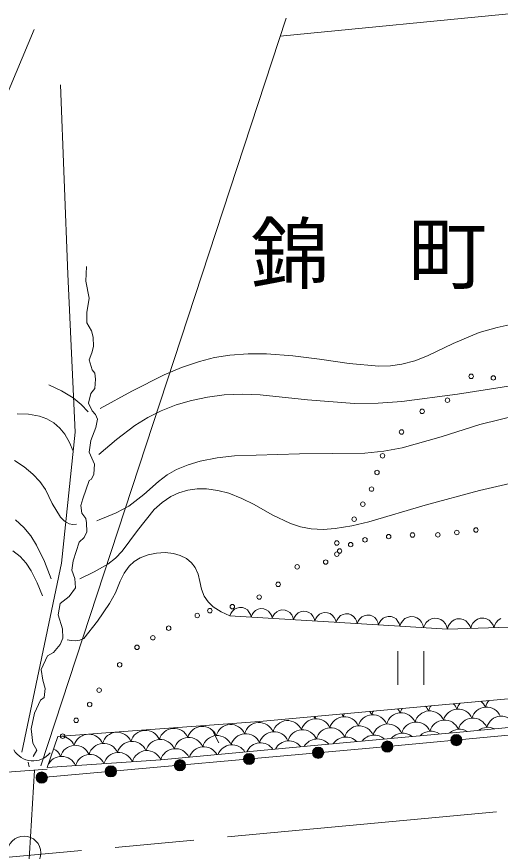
# Model space of a CAD drawing. Units: millimetres, scale not verified. Extents: x 40000 to 680000, y 20000 to 380000.
# Drawn here: x 139224 to 160686, y 283115 to 320190 of the extents above; entities that cross this region are included whole.
import ezdxf
from ezdxf.enums import TextEntityAlignment as Align

# ---------------------------------------------------------------- set-up
doc = ezdxf.new("R2010")
doc.units = ezdxf.units.MM
doc.header["$LTSCALE"] = 1000
doc.linetypes.add('CHAIN', pattern=[18.5, 12, -1.5, 3.5, -1.5])
doc.layers.add('S-BGD', color=7, linetype='Continuous', lineweight=13)
doc.styles.add('ＭＳ ゴシック', font='')
doc.styles.get('ＭＳ ゴシック').set_extended_font_data('MS Gothic')

msp = doc.modelspace()

# ---------------------------------------------------------------- linework, layer by layer
at = {"layer": 'S-BGD'}
for p, q in [((150919, 319325), (233505, 327410)), ((140300, 286913), (151179, 320118)), ((140003, 319621), (128097, 291403)), ((141165, 317158), (141490, 308756)), ((142315, 309095), (142289, 308437)), ((141490, 308756), (141812, 301728)), ((142289, 308437), (142442, 307683)), ((142442, 307683), (142334, 307052)), ((142334, 307052), (142335, 306586)), ((142335, 306586), (142541, 306230)), ((159755, 306157), (160543, 306386)), ((160543, 306386), (161345, 306556)), ((142541, 306230), (142624, 305956)), ((142624, 305956), (142639, 305544)), ((158588, 305670), (159755, 306157)), ((142639, 305544), (142557, 305256)), ((157451, 305131), (158588, 305670)), ((142557, 305256), (142435, 304941)), ((148008, 305043), (148689, 305149)), ((148689, 305149), (149497, 305208)), ((149497, 305208), (150314, 305206)), ((150314, 305206), (151481, 305125)), ((156886, 304908), (157451, 305131)), ((142435, 304941), (142573, 304502)), ((146543, 304606), (147336, 304877)), ((147336, 304877), (148008, 305043)), ((151481, 305125), (152656, 304983)), ((152656, 304983), (153975, 304789)), ((153975, 304789), (155292, 304658)), ((156322, 304750), (156886, 304908)), ((142573, 304502), (142696, 304352)), ((145774, 304279), (146543, 304606)), ((155292, 304658), (155812, 304674)), ((155812, 304674), (156322, 304750)), ((142696, 304352), (142725, 304089)), ((142725, 304089), (142698, 303678)), ((144329, 303555), (145774, 304279)), ((140654, 303838), (141212, 303576)), ((142698, 303678), (142520, 303444)), ((158785, 303422), (161244, 303812)), ((141212, 303576), (141732, 303263)), ((142520, 303444), (142412, 303019)), ((142925, 302785), (144329, 303555)), ((146978, 303144), (147692, 303294)), ((147692, 303294), (148424, 303385)), ((148424, 303385), (149226, 303416)), ((149226, 303416), (150035, 303387)), ((150035, 303387), (152123, 303166)), ((156323, 303093), (158785, 303422)), ((141732, 303263), (142079, 302968)), ((142079, 302968), (142396, 302633)), ((142412, 303019), (142577, 302676)), ((145642, 302682), (146299, 302941)), ((146299, 302941), (146978, 303144)), ((152123, 303166), (154215, 303006)), ((154215, 303006), (155266, 303019)), ((155266, 303019), (156323, 303093)), ((139238, 302550), (139741, 302527)), ((142577, 302676), (142714, 302512)), ((145040, 302381), (145642, 302682)), ((161629, 302532), (159772, 302070)), ((139741, 302527), (140240, 302443)), ((140240, 302443), (140558, 302324)), ((140558, 302324), (140864, 302143)), ((142714, 302512), (142811, 302307)), ((142811, 302307), (142729, 301939)), ((144471, 302029), (145040, 302381)), ((140864, 302143), (141136, 301911)), ((141136, 301911), (141362, 301640)), ((142729, 301939), (142511, 301363)), ((143650, 301408), (144471, 302029)), ((159772, 302070), (158063, 301526)), ((141812, 301728), (141214, 295921)), ((141362, 301640), (141569, 301277)), ((158063, 301526), (156334, 301039)), ((141569, 301277), (141736, 300893)), ((142511, 301363), (142444, 300841)), ((142871, 300744), (143650, 301408)), ((142444, 300841), (142678, 300307)), ((151778, 300772), (148887, 300676)), ((154670, 300807), (151778, 300772)), ((155512, 300894), (154670, 300807)), ((156334, 301039), (155512, 300894)), ((139124, 300479), (139555, 300196)), ((142678, 300307), (142652, 299868)), ((147368, 300448), (146826, 300289)), ((148121, 300592), (147368, 300448)), ((148887, 300676), (148121, 300592)), ((139555, 300196), (139946, 299868)), ((146313, 300074), (145902, 299841)), ((146826, 300289), (146313, 300074)), ((139946, 299868), (140245, 299543)), ((142433, 299580), (142161, 298773)), ((142543, 299649), (142433, 299580)), ((142652, 299868), (142543, 299649)), ((145902, 299841), (145513, 299549)), ((140245, 299543), (140494, 299185)), ((145513, 299549), (144872, 298972)), ((146816, 299164), (147226, 299221)), ((147226, 299221), (147649, 299219)), ((147649, 299219), (148149, 299149)), ((159767, 299145), (161308, 299493)), ((140494, 299185), (140798, 298568)), ((144872, 298972), (144197, 298446)), ((145682, 298611), (146062, 298870)), ((146062, 298870), (146425, 299045)), ((146425, 299045), (146816, 299164)), ((148149, 299149), (148645, 299018)), ((148645, 299018), (149221, 298793)), ((157349, 298494), (159767, 299145)), ((140798, 298568), (141167, 297962)), ((142161, 298773), (142066, 298471)), ((142066, 298471), (142108, 298129)), ((145330, 298298), (145682, 298611)), ((149221, 298793), (149765, 298516)), ((149765, 298516), (150566, 298062)), ((154847, 297756), (157349, 298494)), ((142108, 298129), (142286, 297896)), ((143635, 298146), (143031, 297894)), ((144197, 298446), (143635, 298146)), ((144580, 297369), (145330, 298298)), ((139543, 297497), (139174, 297839)), ((141167, 297962), (141344, 297787)), ((141344, 297787), (141549, 297668)), ((142286, 297896), (142328, 297704)), ((142909, 297847), (142776, 297796)), ((143031, 297894), (142909, 297847)), ((150566, 298062), (151370, 297675)), ((154097, 297571), (154847, 297756)), ((139848, 297126), (139543, 297497)), ((141549, 297668), (141709, 297637)), ((141709, 297637), (141878, 297643)), ((142328, 297704), (142329, 297306)), ((143908, 296441), (144580, 297369)), ((151370, 297675), (151824, 297530)), ((151824, 297530), (152296, 297444)), ((152296, 297444), (152819, 297417)), ((152819, 297417), (153363, 297451)), ((153363, 297451), (154097, 297571)), ((140105, 296718), (139848, 297126)), ((142220, 297059), (142001, 296853)), ((142329, 297306), (142220, 297059)), ((140454, 295985), (140105, 296718)), ((142001, 296853), (141728, 296018)), ((139054, 296463), (139381, 296206)), ((143612, 296135), (143908, 296441)), ((145053, 296284), (144701, 296150)), ((145435, 296362), (145053, 296284)), ((145811, 296385), (145435, 296362)), ((146181, 296347), (145811, 296385)), ((146482, 296261), (146181, 296347)), ((146755, 296119), (146482, 296261)), ((139381, 296206), (139644, 295914)), ((141214, 295921), (139452, 287520)), ((139644, 295914), (139871, 295572)), ((140750, 295221), (140454, 295985)), ((141728, 296018), (141675, 295607)), ((142667, 295523), (143273, 295871)), ((143273, 295871), (143612, 296135)), ((144439, 295992), (144211, 295783)), ((144701, 296150), (144439, 295992)), ((146979, 295935), (146755, 296119)), ((147151, 295718), (146979, 295935)), ((139871, 295572), (140137, 295039)), ((141675, 295607), (141799, 295237)), ((142026, 295224), (142667, 295523)), ((144211, 295783), (143993, 295469)), ((147278, 295419), (147151, 295718)), ((141799, 295237), (141827, 294825)), ((143822, 295118), (143606, 294603)), ((143993, 295469), (143822, 295118)), ((147347, 295098), (147278, 295419)), ((140137, 295039), (140374, 294464)), ((141827, 294825), (141554, 294441)), ((147418, 294765), (147347, 295098)), ((147547, 294449), (147418, 294765)), ((141554, 294441), (141151, 294127)), ((143606, 294603), (143338, 294122)), ((147723, 294190), (147547, 294449)), ((141151, 294127), (141070, 293620)), ((143338, 294122), (142804, 293340)), ((147943, 293971), (147723, 294190)), ((148297, 293749), (147943, 293971)), ((148683, 293579), (148297, 293749)), ((148727, 293685), (148683, 293579)), ((148787, 293774), (148727, 293685)), ((148885, 293872), (148787, 293774)), ((148992, 293922), (148885, 293872)), ((149105, 293951), (148992, 293922)), ((149251, 293942), (149105, 293951)), ((149360, 293900), (149251, 293942)), ((149460, 293837), (149360, 293900)), ((149546, 293728), (149460, 293837)), ((149597, 293633), (149546, 293728)), ((149625, 293522), (149597, 293633)), ((149729, 293717), (149670, 293628)), ((149828, 293815), (149729, 293717)), ((149935, 293865), (149828, 293815)), ((150048, 293894), (149935, 293865)), ((150194, 293885), (150048, 293894)), ((150302, 293843), (150194, 293885)), ((150403, 293780), (150302, 293843)), ((150488, 293671), (150403, 293780)), ((150539, 293576), (150488, 293671)), ((150672, 293660), (150612, 293571)), ((150770, 293758), (150672, 293660)), ((150877, 293808), (150770, 293758)), ((150990, 293837), (150877, 293808)), ((151136, 293828), (150990, 293837)), ((151245, 293786), (151136, 293828)), ((151345, 293723), (151245, 293786)), ((151431, 293614), (151345, 293723)), ((151713, 293701), (151614, 293603)), ((151820, 293751), (151713, 293701)), ((151933, 293780), (151820, 293751)), ((152079, 293771), (151933, 293780)), ((152187, 293729), (152079, 293771)), ((152288, 293666), (152187, 293729)), ((152373, 293557), (152288, 293666)), ((152655, 293644), (152557, 293546)), ((152762, 293694), (152655, 293644)), ((152875, 293723), (152762, 293694)), ((153021, 293714), (152875, 293723)), ((153130, 293672), (153021, 293714)), ((153230, 293609), (153130, 293672)), ((153705, 293637), (153598, 293587)), ((153818, 293665), (153705, 293637)), ((153964, 293657), (153818, 293665)), ((154072, 293615), (153964, 293657)), ((141070, 293620), (141250, 292990)), ((142804, 293340), (142197, 292562)), ((156223, 293122), (148683, 293579)), ((149670, 293628), (149625, 293522)), ((150568, 293465), (150539, 293576)), ((150612, 293571), (150568, 293465)), ((151482, 293518), (151431, 293614)), ((151510, 293408), (151482, 293518)), ((151555, 293514), (151510, 293408)), ((151614, 293603), (151555, 293514)), ((152424, 293461), (152373, 293557)), ((152453, 293351), (152424, 293461)), ((152497, 293457), (152453, 293351)), ((152557, 293546), (152497, 293457)), ((153316, 293500), (153230, 293609)), ((153367, 293404), (153316, 293500)), ((153395, 293294), (153367, 293404)), ((153440, 293400), (153395, 293294)), ((153499, 293488), (153440, 293400)), ((153598, 293587), (153499, 293488)), ((154173, 293552), (154072, 293615)), ((154258, 293442), (154173, 293552)), ((154309, 293347), (154258, 293442)), ((154338, 293237), (154309, 293347)), ((154382, 293343), (154338, 293237)), ((154442, 293431), (154382, 293343)), ((154540, 293529), (154442, 293431)), ((154647, 293580), (154540, 293529)), ((154760, 293608), (154647, 293580)), ((154906, 293599), (154760, 293608)), ((155015, 293557), (154906, 293599)), ((155115, 293495), (155015, 293557)), ((155201, 293385), (155115, 293495)), ((155252, 293290), (155201, 293385)), ((155280, 293179), (155252, 293290)), ((155325, 293286), (155280, 293179)), ((155384, 293374), (155325, 293286)), ((155483, 293472), (155384, 293374)), ((155590, 293523), (155483, 293472)), ((155703, 293551), (155590, 293523)), ((155849, 293542), (155703, 293551)), ((155957, 293500), (155849, 293542)), ((156058, 293437), (155957, 293500)), ((156143, 293328), (156058, 293437)), ((156194, 293233), (156143, 293328)), ((156340, 293340), (156273, 293241)), ((156451, 293450), (156340, 293340)), ((156571, 293506), (156451, 293450)), ((156698, 293538), (156571, 293506)), ((156861, 293528), (156698, 293538)), ((156983, 293480), (156861, 293528)), ((157095, 293410), (156983, 293480)), ((157191, 293287), (157095, 293410)), ((157248, 293180), (157191, 293287)), ((157397, 293274), (157330, 293174)), ((157508, 293384), (157397, 293274)), ((157628, 293440), (157508, 293384)), ((157755, 293471), (157628, 293440)), ((157919, 293461), (157755, 293471)), ((158040, 293414), (157919, 293461)), ((158153, 293343), (158040, 293414)), ((158248, 293220), (158153, 293343)), ((158529, 293328), (158432, 293212)), ((158641, 293394), (158529, 293328)), ((158762, 293436), (158641, 293394)), ((158922, 293441), (158762, 293436)), ((159045, 293405), (158922, 293441)), ((159160, 293347), (159045, 293405)), ((159265, 293236), (159160, 293347)), ((159564, 293358), (159466, 293242)), ((159676, 293424), (159564, 293358)), ((159796, 293466), (159676, 293424)), ((159957, 293471), (159796, 293466)), ((160079, 293435), (159957, 293471)), ((160195, 293377), (160079, 293435)), ((160299, 293266), (160195, 293377)), ((160364, 293167), (160299, 293266)), ((160501, 293272), (160444, 293169)), ((160598, 293388), (160501, 293272)), ((160710, 293454), (160598, 293388)), ((141250, 292990), (141265, 292578)), ((156223, 293122), (156194, 293233)), ((156273, 293241), (156223, 293122)), ((158337, 292989), (156223, 293122)), ((157280, 293056), (157248, 293180)), ((157330, 293174), (157280, 293056)), ((158305, 293113), (158248, 293220)), ((158337, 292989), (158305, 293113)), ((163510, 293139), (158337, 292989)), ((158375, 293109), (158337, 292989)), ((158432, 293212), (158375, 293109)), ((159330, 293137), (159265, 293236)), ((159372, 293019), (159330, 293137)), ((159410, 293139), (159372, 293019)), ((159466, 293242), (159410, 293139)), ((160406, 293049), (160364, 293167)), ((160444, 293169), (160406, 293049)), ((141265, 292578), (141156, 292304)), ((142197, 292562), (142021, 292488)), ((141156, 292304), (140855, 291947)), ((141647, 292479), (141469, 292502)), ((141811, 292468), (141647, 292479)), ((142021, 292488), (141811, 292468)), ((140595, 291795), (140308, 291193)), ((140855, 291947), (140595, 291795)), ((156140, 292009), (156144, 290509)), ((157295, 290512), (157292, 292012)), ((140308, 291193), (140378, 290713)), ((140378, 290713), (140488, 290343)), ((140488, 290343), (140448, 289946)), ((160057, 289806), (166738, 290366)), ((140448, 289946), (140284, 289822)), ((140284, 289822), (140011, 289247)), ((149992, 288884), (160057, 289806)), ((140011, 289247), (139862, 288561)), ((143968, 288430), (149992, 288884)), ((165667, 289041), (159046, 288426)), ((139862, 288561), (139945, 287917)), ((147932, 288445), (148189, 287934)), ((165758, 288709), (154882, 287695)), ((140574, 286836), (141044, 288214)), ((141044, 288214), (143968, 288430)), ((159046, 288426), (152432, 287812)), ((139945, 287917), (140124, 287602)), ((152432, 287812), (145617, 287180)), ((140124, 287602), (139947, 287327)), ((154882, 287695), (140334, 286390)), ((139770, 286871), (139737, 287068)), ((145617, 287180), (140574, 286836)), ((137143, 286500), (140577, 286764)), ((140014, 286721), (139518, 278457))]:
    msp.add_line(p, q, dxfattribs=at)
at = {"layer": 'S-BGD', "linetype": 'CHAIN'}
msp.add_line((130151, 282040), (167006, 285469), dxfattribs=at)
at = {"layer": 'S-BGD'}
for centre, radius in [((159394, 304211), 99.5), ((160379, 304143), 99.5), ((158340, 303153), 99.5), ((157216, 302658), 99.5), ((156303, 301741), 99.5), ((155461, 300684), 99.5), ((155216, 299944), 99.5), ((154972, 299205), 99.5), ((154586, 298535), 99.5), ((154201, 297866), 99.5), ((158760, 297278), 99.5), ((159604, 297386), 99.5), ((154679, 296952), 99.5), ((155734, 297095), 99.5), ((156790, 297168), 99.5), ((157916, 297171), 99.5), ((153429, 296808), 99.5), ((154046, 296739), 99.5), ((153430, 296316), 99.5), ((153554, 296457), 99.5), ((152938, 295963), 99.5), ((151672, 295749), 99.5), ((150829, 294973), 99.5), ((149986, 294408), 99.5), ((148791, 293983), 99.5), ((147236, 293591), 99.5), ((147798, 293803), 99.5), ((145970, 293025), 99.5), ((145268, 292601), 99.5), ((144565, 292177), 99.5), ((143792, 291401), 99.5), ((142880, 290273), 99.5), ((142459, 289639), 99.5), ((141863, 288934), 99.5), ((141266, 288229), 99.5), ((158735, 288054), 249), ((158735, 288054), 220), ((158735, 288054), 191), ((158735, 288054), 161), ((158735, 288054), 132), ((158735, 288054), 97.5), ((158735, 288054), 67.5), ((158735, 288054), 38.7), ((152602, 287491), 249), ((152602, 287491), 220), ((155669, 287768), 249), ((155669, 287768), 220), ((155669, 287768), 191), ((155669, 287768), 161), ((155669, 287768), 132), ((155669, 287768), 97.5), ((155669, 287768), 67.5), ((155669, 287768), 38.7), ((155669, 287768), 7.5), ((158735, 288054), 7.5), ((149535, 287216), 249), ((149535, 287216), 220), ((149535, 287216), 191), ((149535, 287216), 161), ((149535, 287216), 132), ((152602, 287491), 191), ((152602, 287491), 161), ((152602, 287491), 132), ((152602, 287491), 97.5), ((152602, 287491), 67.5), ((152602, 287491), 38.7), ((152602, 287491), 7.5), ((146468, 286940), 249), ((146468, 286940), 220), ((146468, 286940), 191), ((146468, 286940), 161), ((146468, 286940), 132), ((146468, 286940), 97.5), ((146468, 286940), 67.5), ((146468, 286940), 38.7), ((149535, 287216), 97.5), ((149535, 287216), 67.5), ((149535, 287216), 38.7), ((149535, 287216), 7.5), ((140334, 286390), 249), ((140334, 286390), 220), ((143401, 286665), 249), ((143401, 286665), 220), ((143401, 286665), 191), ((143401, 286665), 161), ((143401, 286665), 132), ((143401, 286665), 97.5), ((143401, 286665), 67.5), ((143401, 286665), 38.7), ((143401, 286665), 7.5), ((146468, 286940), 7.5), ((140334, 286390), 191), ((140334, 286390), 161), ((140334, 286390), 132), ((140334, 286390), 97.5), ((140334, 286390), 67.5), ((140334, 286390), 38.7), ((140334, 286390), 7.5), ((139552, 283045), 746)]:
    msp.add_circle(centre, radius, dxfattribs=at)
for centre, radius, start, end in [((156888, 289091), 668, 22.8195, 44.562), ((158148, 289177), 668, 142.5804, 164.9968), ((158148, 289177), 668, 22.8195, 47.8957), ((159409, 289263), 668, 139.0573, 164.9968), ((159409, 289263), 668, 22.8195, 51.4188), ((160670, 289349), 668, 135.4363, 164.9968), ((153105, 288832), 668, 22.8195, 35.3683), ((154366, 288918), 668, 152.1533, 164.9968), ((154366, 288918), 668, 22.8195, 38.3229), ((155627, 289004), 668, 149.0958, 164.9968), ((156288, 288597), 668, 22.8195, 164.9968), ((155627, 289004), 668, 22.8195, 41.3802), ((156888, 289091), 668, 145.9141, 164.9968), ((157549, 288683), 668, 22.8195, 164.9968), ((158810, 288769), 668, 22.8195, 164.9968), ((160070, 288855), 668, 22.8195, 164.9968), ((149984, 288166), 668, 22.8195, 164.9968), ((151245, 288253), 668, 22.8195, 164.9968), ((152505, 288339), 668, 22.8195, 164.9968), ((151844, 288746), 668, 22.8195, 32.4998), ((153105, 288832), 668, 155.1078, 164.9968), ((153766, 288425), 668, 22.8195, 164.9968), ((155027, 288511), 668, 22.8195, 164.9968), ((156949, 288190), 668, 22.8195, 164.9968), ((158210, 288276), 668, 22.8195, 164.9968), ((159471, 288362), 668, 22.8195, 164.9968), ((160732, 288448), 668, 22.8195, 164.9968), ((144940, 287822), 668, 22.8195, 164.9968), ((146201, 287908), 668, 22.8195, 164.9968), ((147462, 287994), 668, 22.8195, 164.9968), ((148723, 288080), 668, 22.8195, 164.9968), ((151906, 287845), 668, 22.8195, 164.9968), ((153167, 287931), 668, 22.8195, 164.9968), ((154427, 288017), 668, 22.8195, 164.9968), ((155688, 288104), 668, 22.8195, 164.9968), ((157610, 287782), 668, 54.8492, 135.7662), ((158871, 287869), 668, 59.1184, 131.4952), ((160132, 287955), 668, 63.8627, 126.7439), ((141158, 287563), 668, 22.8195, 84.0945), ((142419, 287650), 668, 100.0599, 164.9968), ((142419, 287650), 668, 22.8195, 88.3862), ((143679, 287736), 668, 22.8195, 164.9968), ((145602, 287414), 668, 22.8195, 164.9968), ((146862, 287501), 668, 22.8195, 164.9968), ((148123, 287587), 668, 22.8195, 164.9968), ((149384, 287673), 668, 22.8195, 164.9968), ((150645, 287759), 668, 22.8195, 164.9968), ((152567, 287438), 668, 40.479, 150.1266), ((153828, 287524), 668, 43.7874, 146.8281), ((155089, 287610), 668, 47.2552, 143.3602), ((156349, 287696), 668, 50.9233, 139.6921), ((141819, 287156), 668, 22.8195, 164.9968), ((143080, 287242), 668, 22.8195, 164.9968), ((144341, 287328), 668, 22.8195, 164.9968), ((147524, 287093), 668, 28.4203, 162.1711), ((148784, 287179), 668, 31.3069, 159.2845), ((150045, 287266), 668, 34.2662, 156.3251), ((151306, 287352), 668, 37.313, 153.2783), ((139947, 288125), 994, 210.8574, 319.8788), ((141219, 286663), 668, 22.8195, 157.3581), ((140558, 287070), 668, 22.8195, 63.365), ((142480, 286749), 668, 22.8195, 164.9968), ((143741, 286835), 668, 22.8195, 164.9968), ((145002, 286921), 668, 22.8195, 164.9968), ((146263, 287007), 668, 25.5945, 164.9968)]:
    msp.add_arc(centre, radius, start, end, dxfattribs=at)

# ---------------------------------------------------------------- texts
at = {"layer": 'S-BGD', "style": 'ＭＳ ゴシック'}
msp.add_text('錦\u3000町', height=2566, dxfattribs=at).set_placement((149594, 307604), align=Align.BOTTOM_LEFT)

doc.saveas('drawing.dxf')
